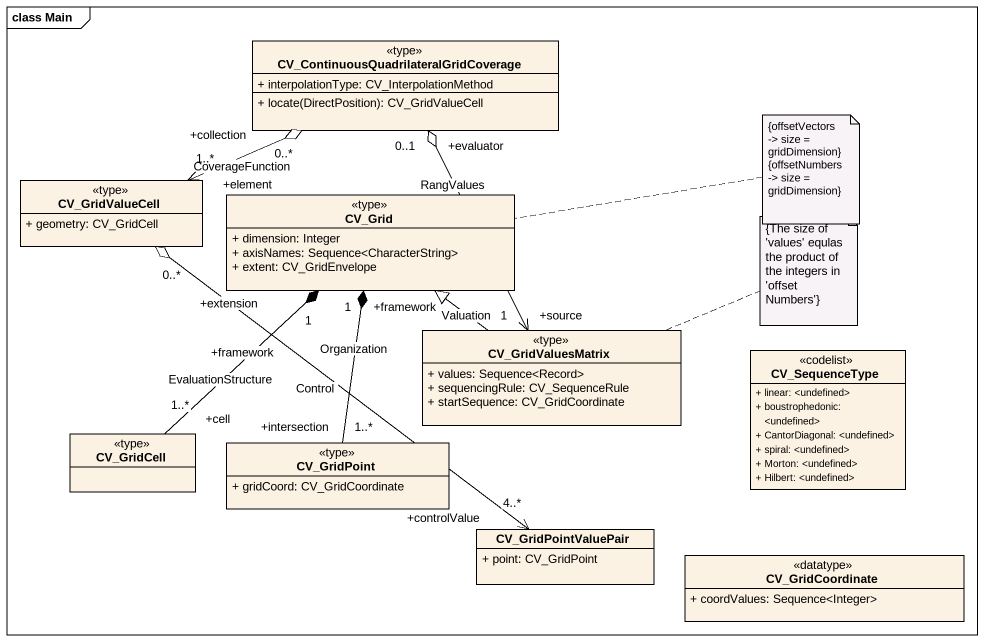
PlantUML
@startuml
mainframe class Main
hide circle
hide empty members
skinparam classAttributeIconSize 0
class "CV_ContinuousQuadrilateralGridCoverage" as CV_ContinuousQuadrilateralGr <<type>> {
  + interpolationType: CV_InterpolationMethod
  + locate(DirectPosition): CV_GridValueCell
}
class CV_GridValueCell <<type>> {
  + geometry: CV_GridCell
}
class CV_Grid <<type>> {
  + dimension: Integer
  + axisNames: Sequence<CharacterString>
  + extent: CV_GridEnvelope
}
class CV_GridValuesMatrix <<type>> {
  + values: Sequence<Record>
  + sequencingRule: CV_SequenceRule
  + startSequence: CV_GridCoordinate
}
class CV_SequenceType <<codelist>> {
  + linear: <undefined>
  + boustrophedonic: <undefined>
  + CantorDiagonal: <undefined>
  + spiral: <undefined>
  + Morton: <undefined>
  + Hilbert: <undefined>
}
class CV_GridCell <<type>>
class CV_GridPoint <<type>> {
  + gridCoord: CV_GridCoordinate
}
class CV_GridPointValuePair {
  + point: CV_GridPoint
}
class CV_GridCoordinate <<datatype>> {
  + coordValues: Sequence<Integer>
}
CV_GridValueCell "+element\n1..*" <-right-o "+collection\n0..*" CV_ContinuousQuadrilateralGr : CoverageFunction
CV_GridValuesMatrix "+source\n1" <-up-o "+evaluator\n0..1" CV_ContinuousQuadrilateralGr : RangValues
CV_GridValuesMatrix -up-|> CV_Grid : Valuation
CV_GridCell "+cell\n1..*" -up-* "+framework\n1" CV_Grid : EvaluationStructure
CV_GridPoint "+intersection\n1..*" -up-* "+framework\n1" CV_Grid : Organization
CV_GridPointValuePair "+controlValue\n4..*" <-up-o "+extension\n0..*" CV_GridValueCell : Control
note right of CV_Grid
  {offsetVectors -> size = gridDimension}
  {offsetNumbers -> size = gridDimension}
end note
note right of CV_GridValuesMatrix : {The size of 'values' equlas the product of the integers in 'offsetNumbers'}
@enduml
